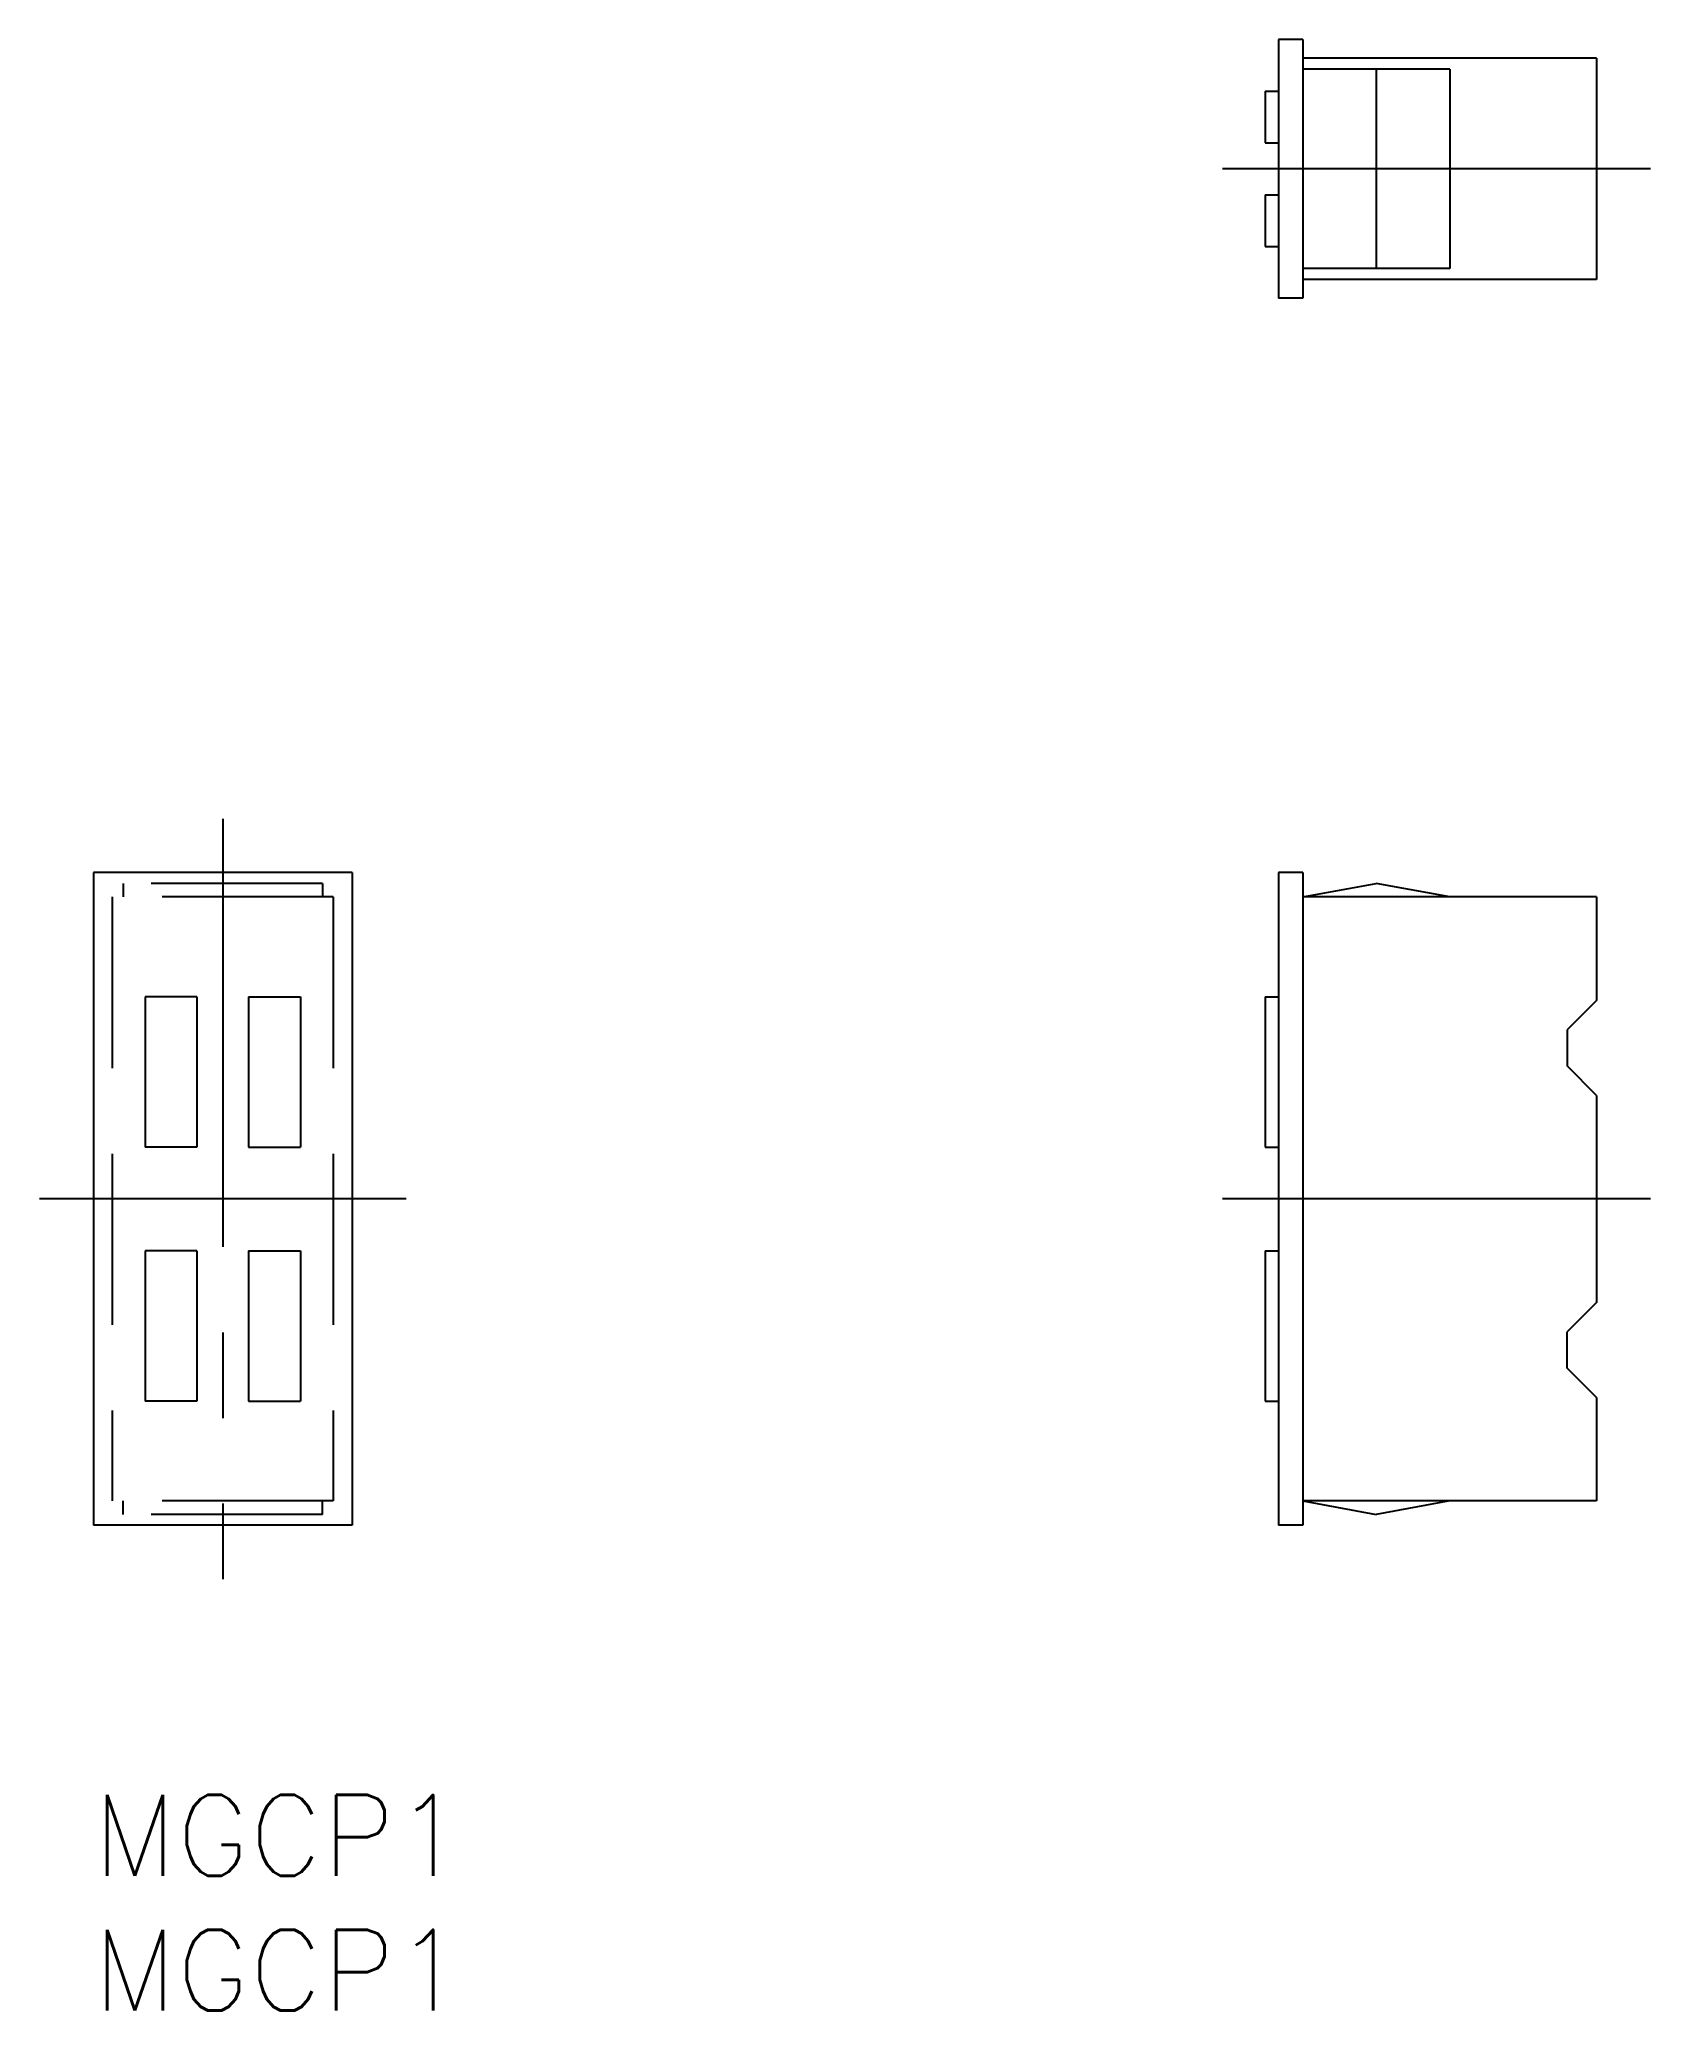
# Model space of a CAD drawing. Extents: x -2 to 57.8, y -8 to 65.1.
import ezdxf

# ---------------------------------------------------------------- set-up
doc = ezdxf.new("R2010")
doc.units = 0
doc.header["$LTSCALE"] = 0.5
doc.linetypes.add('CENTER', pattern=[50.8, 31.75, -6.35, 6.35, -6.35])
doc.linetypes.add('DASHED', pattern=[19.05, 12.7, -6.35])
for name, color, linetype in [('MSM_CENTER', 1, 'CENTER'), ('MSM_CONTINUOUS', 7, 'CONTINUOUS'), ('MSM_DASHED', 4, 'DASHED'), ('MSM_PART_NUMBER', 7, 'CONTINUOUS')]:
    doc.layers.add(name, color=color, linetype=linetype)
doc.styles.get("Standard").update_dxf_attribs({"font": 'txt.shx', "height": 2, "bigfont": 'bigfont.shx'})

# ---------------------------------------------------------------- blocks, each defined once
blk = doc.blocks.new('*U18')
at = {"layer": 'MSM_PART_NUMBER'}
blk.add_text('MGCP1', height=3, dxfattribs=at).set_placement((0, -3))
blk = doc.blocks.new('*U19')
at = {"layer": 'MSM_PART_NUMBER'}
blk.add_text('MGCP1', height=3, dxfattribs=at).set_placement((0, -8))

msp = doc.modelspace()

# ---------------------------------------------------------------- linework, layer by layer
at = {"layer": 'MSM_CENTER'}
for p, q in [((57.756, 60.3), (41.456, 60.3)), ((4.8, 36.2), (4.8, 8)), ((11.6, 22.1), (-2, 22.1)), ((57.756, 22.1), (41.456, 22.1))]:
    msp.add_line(p, q, dxfattribs=at)
at = {"layer": 'MSM_CONTINUOUS'}
for p, q in [((44.856, 65.1), (43.956, 65.1)), ((43.956, 65.1), (43.956, 55.5)), ((44.856, 65.1), (44.856, 55.5)), ((55.756, 64.4), (44.856, 64.4)), ((55.756, 64.4), (55.756, 56.2)), ((50.306, 64), (44.856, 64)), ((47.581, 64), (47.581, 56.6)), ((50.306, 64), (50.306, 56.6)), ((43.456, 63.18), (43.956, 63.18)), ((43.456, 63.18), (43.456, 61.26)), ((43.456, 61.26), (43.956, 61.26)), ((43.456, 59.34), (43.956, 59.34)), ((43.456, 59.34), (43.456, 57.42)), ((43.456, 57.42), (43.956, 57.42)), ((50.306, 56.6), (44.856, 56.6)), ((55.756, 56.2), (44.856, 56.2)), ((44.856, 55.5), (43.956, 55.5)), ((0, 34.2), (0, 10)), ((9.6, 34.2), (0, 34.2)), ((9.6, 34.2), (9.6, 10)), ((43.956, 34.2), (43.956, 10)), ((44.856, 34.2), (43.956, 34.2)), ((44.856, 34.2), (44.856, 10)), ((44.856, 33.3), (47.581, 33.8)), ((50.306, 33.3), (47.581, 33.8)), ((55.756, 33.3), (44.856, 33.3)), ((55.756, 33.3), (55.756, 29.46)), ((1.92, 29.6), (1.92, 24.02)), ((3.84, 29.6), (1.92, 29.6)), ((3.84, 29.6), (3.84, 24.02)), ((5.76, 29.6), (5.76, 24.02)), ((5.76, 29.6), (7.68, 29.6)), ((7.68, 29.6), (7.68, 24.02)), ((43.456, 29.6), (43.456, 24.02)), ((43.456, 29.6), (43.956, 29.6)), ((55.756, 29.46), (54.666, 28.37)), ((54.666, 28.37), (54.666, 27.03)), ((55.756, 25.94), (54.666, 27.03)), ((55.756, 25.94), (55.756, 18.26)), ((3.84, 24.02), (1.92, 24.02)), ((5.76, 24.02), (7.68, 24.02)), ((43.456, 24.02), (43.956, 24.02)), ((1.92, 20.18), (1.92, 14.6)), ((3.84, 20.18), (1.92, 20.18)), ((3.84, 20.18), (3.84, 14.6)), ((5.76, 20.18), (5.76, 14.6)), ((5.76, 20.18), (7.68, 20.18)), ((7.68, 20.18), (7.68, 14.6)), ((43.456, 20.18), (43.456, 14.6)), ((43.456, 20.18), (43.956, 20.18)), ((55.756, 18.26), (54.666, 17.17)), ((54.666, 15.83), (54.666, 17.17)), ((55.756, 14.74), (54.666, 15.83)), ((55.756, 14.74), (55.756, 10.9)), ((3.84, 14.6), (1.92, 14.6)), ((5.76, 14.6), (7.68, 14.6)), ((43.456, 14.6), (43.956, 14.6)), ((55.756, 10.9), (44.856, 10.9)), ((44.856, 10.9), (47.581, 10.4)), ((50.306, 10.9), (47.581, 10.4)), ((9.6, 10), (0, 10)), ((44.856, 10), (43.956, 10))]:
    msp.add_line(p, q, dxfattribs=at)
at = {"layer": 'MSM_DASHED'}
for p, q in [((1.1, 33.8), (1.1, 33.3)), ((8.5, 33.8), (1.1, 33.8)), ((8.5, 33.8), (8.5, 33.3)), ((0.7, 33.3), (0.7, 10.9)), ((8.9, 33.3), (0.7, 33.3)), ((8.9, 33.3), (8.9, 10.9)), ((8.9, 10.9), (0.7, 10.9)), ((1.1, 10.4), (1.1, 10.9)), ((8.5, 10.4), (1.1, 10.4)), ((8.5, 10.4), (8.5, 10.9))]:
    msp.add_line(p, q, dxfattribs=at)

# ---------------------------------------------------------------- block references
at = {"layer": 'MSM_CONTINUOUS'}
for name in ['*U18', '*U19']:
    msp.add_blockref(name, (0, 0), dxfattribs=at)

doc.saveas('drawing.dxf')
